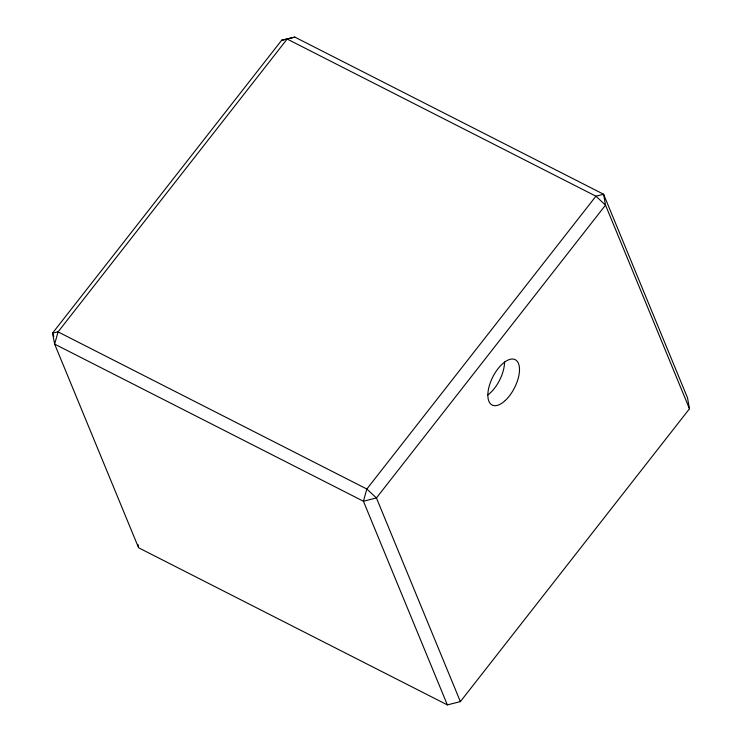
<?xml version="1.0" encoding="UTF-8"?>
<svg xmlns="http://www.w3.org/2000/svg" width="742" height="742" viewBox="0 0 742 742"><rect width="100%" height="100%" fill="white"/><g stroke="black" fill="none" stroke-linecap="round" stroke-linejoin="round"><path stroke-width="1.11" d="M281.626 40.3L52.534 333.13L54.639 344.103L138.578 547.763L447.361 704.9L460.374 701.617L689.466 408.786L687.537 397.897L603.589 194.237L294.815 37.1L281.626 40.3L294.815 37.1M689.466 408.786L605.518 205.126L603.589 194.237L595.937 196.194L366.845 489.024L363.422 501.24L447.361 704.9M460.374 701.617L376.435 497.956L366.845 489.024L58.062 331.878L52.534 333.13L53.86 336.349M137.947 544.47L138.374 546.659M504.551 362.013A25.441 12.141 -63 0 1 487.874 394.939M58.062 331.878L54.639 344.103L363.422 501.24L376.435 497.956L605.518 205.126L595.937 196.194L287.154 39.048L58.062 331.878M505.302 400.467A25.441 12.141 -63 0 0 516.488 360.556A25.441 12.141 -63 0 0 489.238 386.025A25.441 12.141 -63 0 0 505.302 400.467"/></g></svg>
